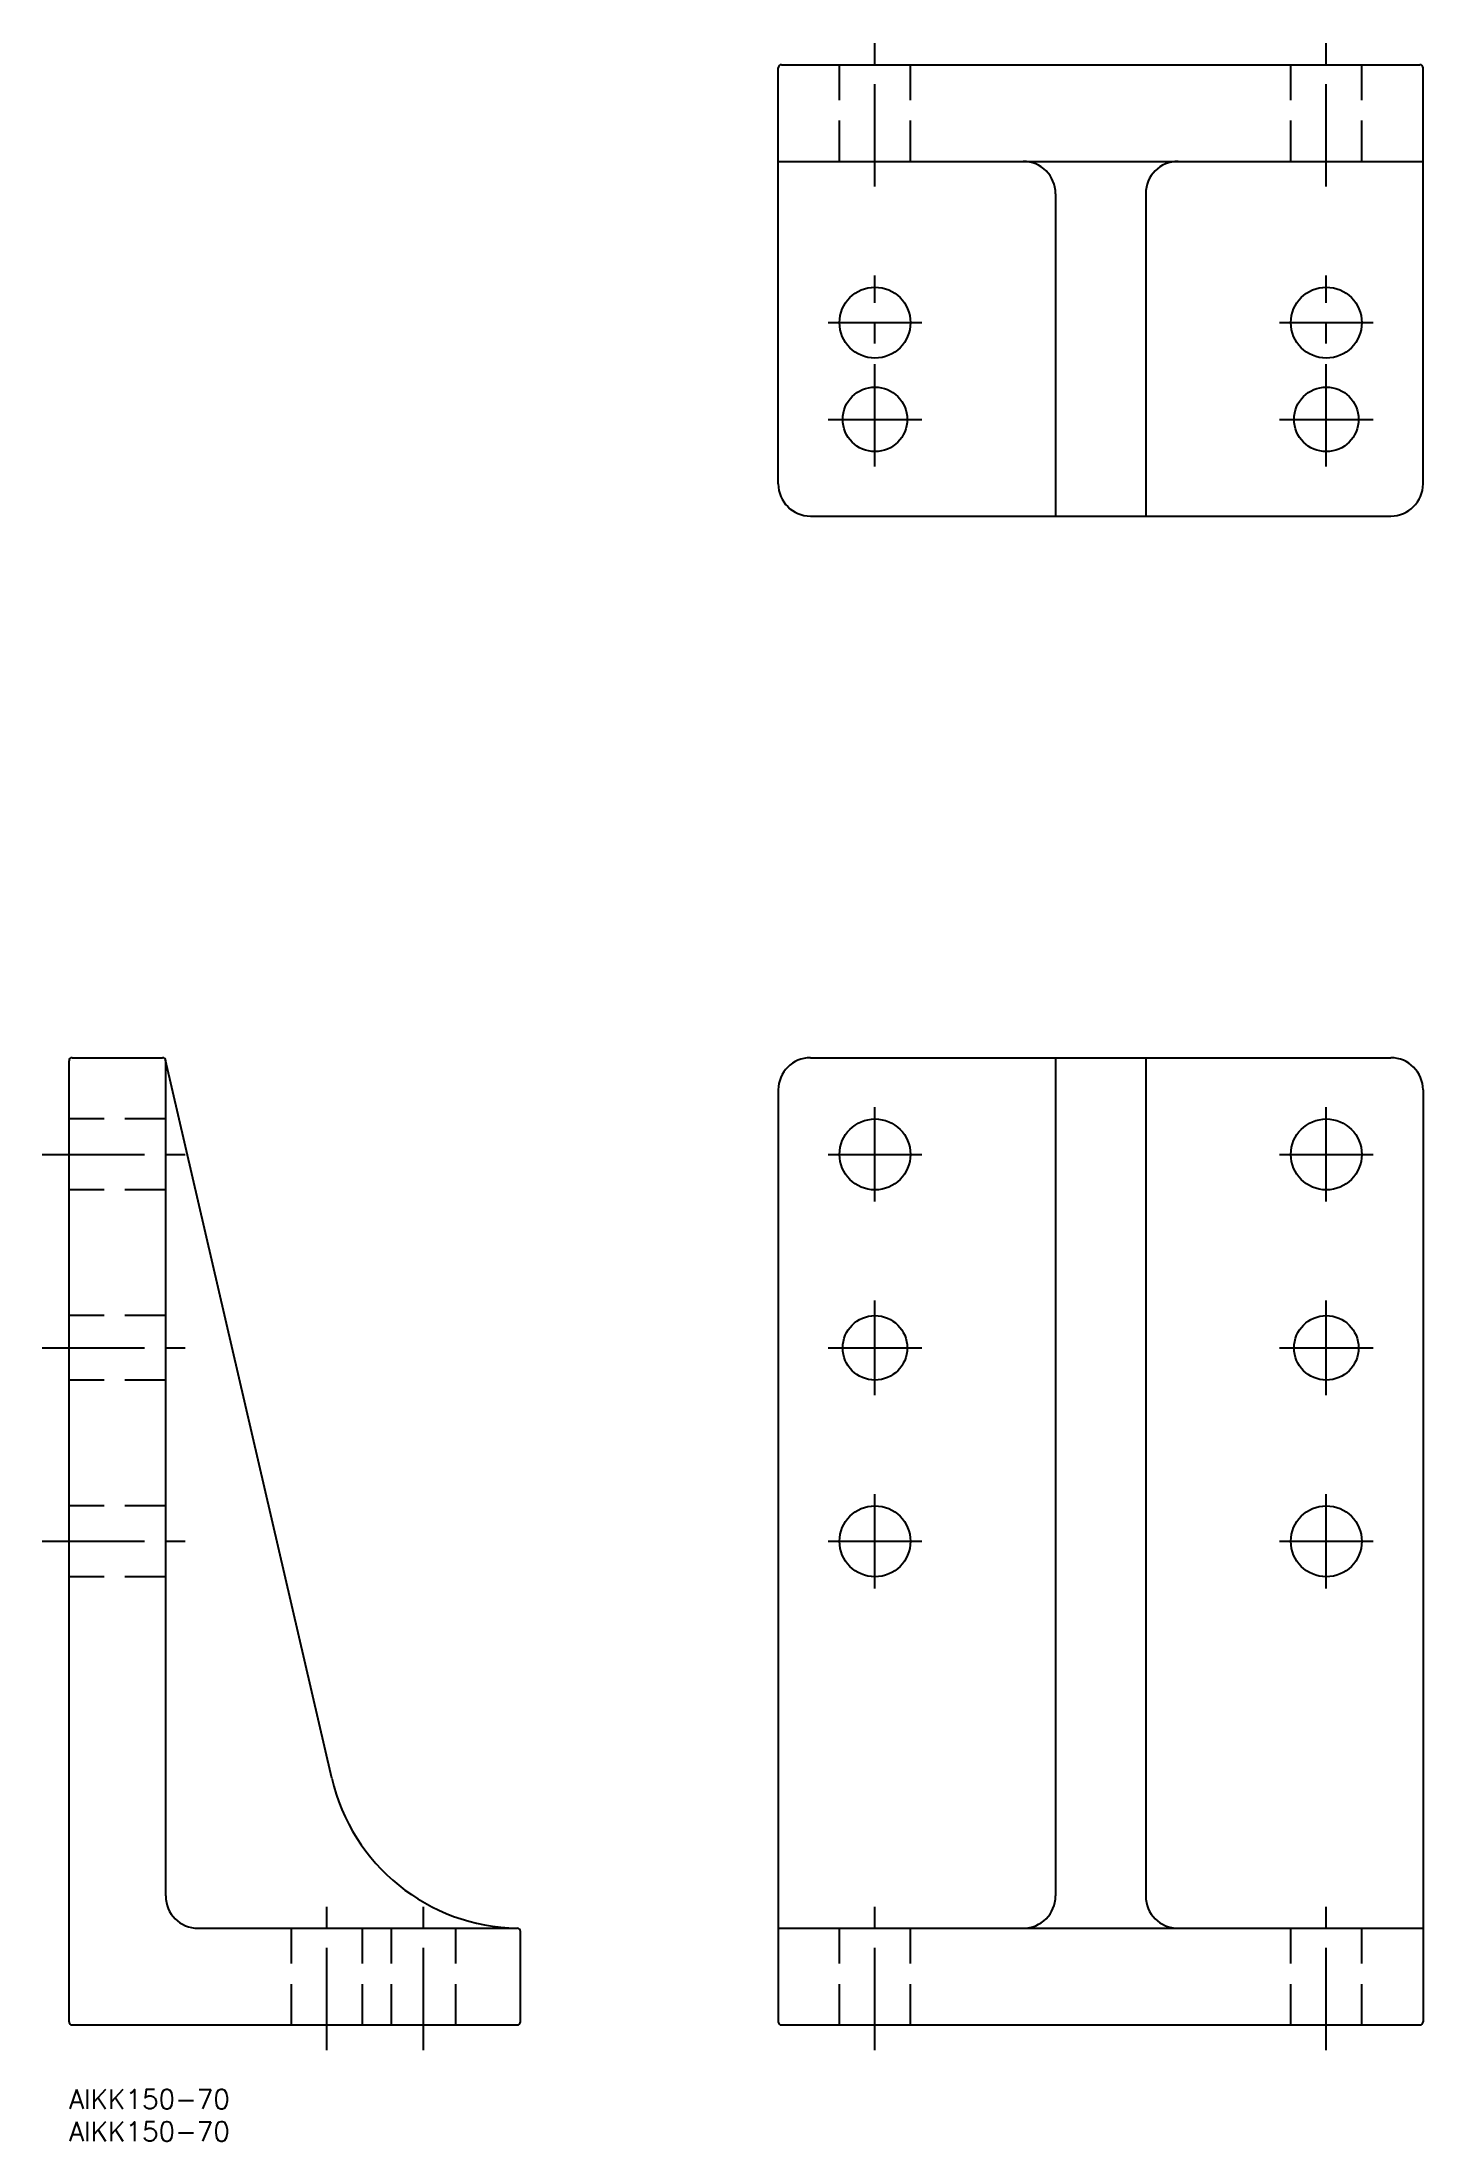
# Model space of a CAD drawing. Extents: x -4 to 210, y -8 to 318.
import ezdxf

# ---------------------------------------------------------------- set-up
doc = ezdxf.new("R2010")
doc.units = 0
doc.header["$LTSCALE"] = 0.5
doc.linetypes.add('CENTER', pattern=[50.8, 31.75, -6.35, 6.35, -6.35])
doc.linetypes.add('DASHED', pattern=[19.05, 12.7, -6.35])
for name, color, linetype in [('MSM_CENTER', 1, 'CENTER'), ('MSM_CONTINUOUS', 7, 'CONTINUOUS'), ('MSM_DASHED', 4, 'DASHED'), ('MSM_PART_NUMBER', 7, 'CONTINUOUS')]:
    doc.layers.add(name, color=color, linetype=linetype)
doc.styles.get("Standard").update_dxf_attribs({"font": 'txt.shx', "height": 3, "bigfont": 'bigfont.shx'})

# ---------------------------------------------------------------- blocks, each defined once
blk = doc.blocks.new('*U40')
at = {"layer": 'MSM_PART_NUMBER'}
blk.add_text('AIKK150-70', height=3, dxfattribs=at).set_placement((0, -3))
blk = doc.blocks.new('*U41')
at = {"layer": 'MSM_PART_NUMBER'}
blk.add_text('AIKK150-70', height=3, dxfattribs=at).set_placement((0, -8))

msp = doc.modelspace()

# ---------------------------------------------------------------- linework, layer by layer
at = {"layer": 'MSM_CENTER'}
for p, q in [((125, 295.09), (125, 317.51)), ((195, 295.09), (195, 317.51)), ((125, 251.68), (125, 281.31)), ((195, 251.68), (195, 281.31)), ((117.72, 273.99), (132.28, 273.99)), ((187.72, 273.99), (202.28, 273.99)), ((117.72, 258.99), (132.28, 258.99)), ((187.72, 258.99), (202.28, 258.99)), ((125, 137.68), (125, 152.32)), ((195, 137.68), (195, 152.32)), ((-4.19, 145), (19.3, 145)), ((117.72, 145), (132.28, 145)), ((187.72, 145), (202.28, 145)), ((125, 107.68), (125, 122.32)), ((195, 107.68), (195, 122.32)), ((-4.19, 115), (19.3, 115)), ((117.72, 115), (132.28, 115)), ((187.72, 115), (202.28, 115)), ((125, 77.68), (125, 92.32)), ((195, 77.68), (195, 92.32)), ((-4.19, 85), (19.3, 85)), ((117.72, 85), (132.28, 85)), ((187.72, 85), (202.28, 85)), ((40, 6.09), (40, 28.52)), ((55, 6.09), (55, 28.52)), ((125, 6.09), (125, 28.52)), ((195, 6.09), (195, 28.52))]:
    msp.add_line(p, q, dxfattribs=at)
at = {"layer": 'MSM_CONTINUOUS'}
for p, q in [((110, 248.99), (110, 313.49)), ((110.5, 313.99), (209.5, 313.99)), ((210, 248.99), (210, 313.49)), ((110, 298.99), (210, 298.99)), ((153, 293.99), (153, 243.99)), ((167, 293.99), (167, 243.99)), ((115, 243.99), (205, 243.99)), ((0.5, 160), (14.5, 160)), ((40.77, 48.26), (14.99, 159.61)), ((115, 160), (205, 160)), ((153, 160), (153, 30)), ((167, 160), (167, 30)), ((0, 10.5), (0, 159.5)), ((15, 30), (15, 159.5)), ((110, 155), (110, 10.5)), ((210, 155), (210, 10.5)), ((20, 25), (69.5, 25)), ((70, 10.5), (70, 24.5)), ((110, 25), (210, 25)), ((0.5, 10), (69.5, 10)), ((110.5, 10), (209.5, 10))]:
    msp.add_line(p, q, dxfattribs=at)
for centre, radius in [((125, 273.99), 5.5), ((195, 273.99), 5.5), ((125, 258.99), 5), ((195, 258.99), 5), ((125, 145), 5.5), ((195, 145), 5.5), ((125, 115), 5), ((195, 115), 5), ((125, 85), 5.5), ((195, 85), 5.5)]:
    msp.add_circle(centre, radius, dxfattribs=at)
for centre, radius, start, end in [((110.5, 313.49), 0.5, 90, 180), ((209.5, 313.49), 0.5, 0, 90), ((148, 293.99), 5, 0, 90), ((172, 293.99), 5, 90, 180), ((115, 248.99), 5, 180, 270), ((205, 248.99), 5, 270, 0), ((0.5, 159.5), 0.5, 90, 180), ((14.5, 159.5), 0.5, 0, 90), ((115, 155), 5, 90, 180), ((205, 155), 5, 0, 90), ((70, 55), 30, 192.9848, 269.0763), ((20, 30), 5, 180, 270), ((148, 30), 5, 270, 0), ((172, 30), 5, 180, 270), ((69.5, 24.5), 0.5, 0, 90), ((0.5, 10.5), 0.5, 180, 270), ((69.5, 10.5), 0.5, 270, 0), ((110.5, 10.5), 0.5, 180, 270), ((209.5, 10.5), 0.5, 270, 0)]:
    msp.add_arc(centre, radius, start, end, dxfattribs=at)
at = {"layer": 'MSM_DASHED'}
for p, q in [((119.5, 298.99), (119.5, 313.99)), ((130.5, 298.99), (130.5, 313.99)), ((189.5, 298.99), (189.5, 313.99)), ((200.5, 298.99), (200.5, 313.99)), ((15, 150.5), (0, 150.5)), ((15, 139.5), (0, 139.5)), ((15, 120), (0, 120)), ((15, 110), (0, 110)), ((15, 90.5), (0, 90.5)), ((15, 79.5), (0, 79.5)), ((34.5, 10), (34.5, 25)), ((45.5, 10), (45.5, 25)), ((50, 10), (50, 25)), ((60, 10), (60, 25)), ((119.5, 10), (119.5, 25)), ((130.5, 10), (130.5, 25)), ((189.5, 10), (189.5, 25)), ((200.5, 10), (200.5, 25))]:
    msp.add_line(p, q, dxfattribs=at)

# ---------------------------------------------------------------- block references
at = {"layer": 'MSM_CONTINUOUS'}
for name in ['*U40', '*U41']:
    msp.add_blockref(name, (0, 0), dxfattribs=at)

doc.saveas('drawing.dxf')
